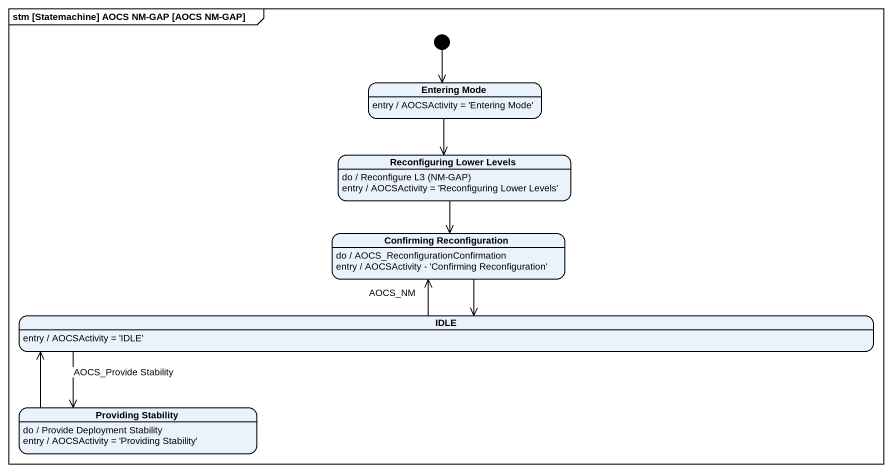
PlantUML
@startuml
mainframe stm [Statemachine] AOCS NM-GAP [AOCS NM-GAP]
hide empty description
state "Entering Mode" as Entering_Mode
Entering_Mode : entry / AOCSActivity = 'Entering Mode'
state "Reconfiguring Lower Levels" as Reconfiguring_Lower_Levels
Reconfiguring_Lower_Levels : do / Reconfigure L3 (NM-GAP)
Reconfiguring_Lower_Levels : entry / AOCSActivity = 'Reconfiguring Lower Levels'
state "Confirming Reconfiguration" as Confirming_Reconfiguration
Confirming_Reconfiguration : do / AOCS_ReconfigurationConfirmation
Confirming_Reconfiguration : entry / AOCSActivity - 'Confirming Reconfiguration'
state IDLE
IDLE : entry / AOCSActivity = 'IDLE'
state "Providing Stability" as Providing_Stability
Providing_Stability : do / Provide Deployment Stability
Providing_Stability : entry / AOCSActivity = 'Providing Stability'
[*] --> Entering_Mode
Entering_Mode --> Reconfiguring_Lower_Levels
Reconfiguring_Lower_Levels --> Confirming_Reconfiguration
Confirming_Reconfiguration --> IDLE
IDLE -up-> Confirming_Reconfiguration : AOCS_NM
IDLE -left-> Providing_Stability : AOCS_Provide Stability
Providing_Stability -right-> IDLE
@enduml
